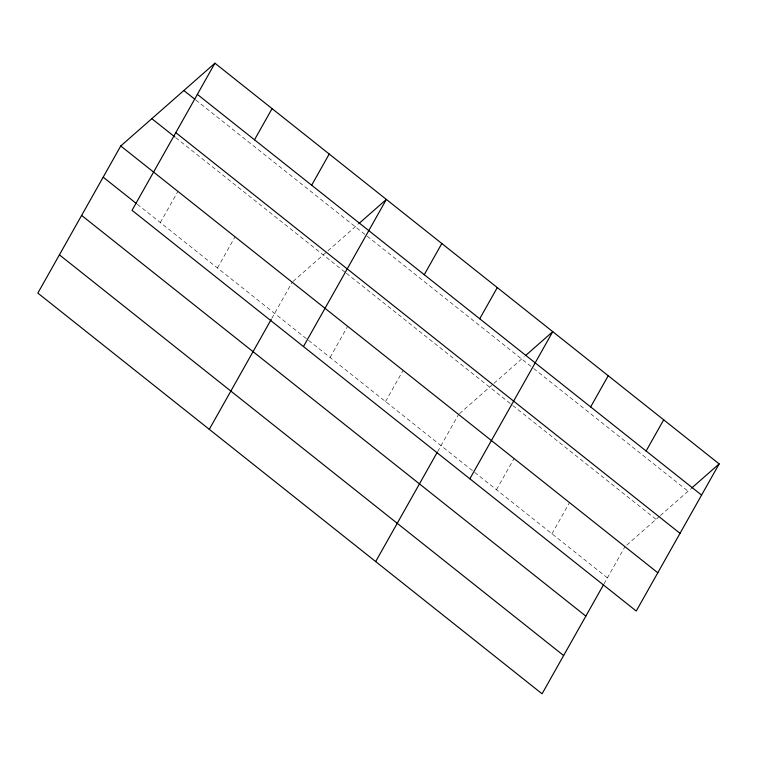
<?xml version="1.0" encoding="UTF-8"?>
<svg xmlns="http://www.w3.org/2000/svg" width="757" height="757" viewBox="0 0 757 757"><rect width="100%" height="100%" fill="white"/><g stroke="black" fill="none" stroke-linecap="round" stroke-linejoin="round"><path stroke-width="0.57" stroke-dasharray="3.79 2.84" d="M160.323 222.577L177.895 191.389M217.467 267.987L235.039 236.799M271.782 318.432L292.183 282.219M330.08 357.474L347.652 326.295M385.54 401.551L403.112 370.372M437.603 451.674L458.581 414.448M496.469 489.703L514.041 458.524M551.938 533.78L569.51 502.601M604.001 583.902L624.97 546.677M293.073 281.434L357.947 224.413M459.471 413.663L493.119 384.083M493.99 383.326L524.346 356.642M626.749 545.116L659.517 516.312M660.378 515.555L690.734 488.871M195.836 100.038L532.767 367.798M533.694 368.536L688.075 491.208M175.794 137.708L345.447 272.529M346.375 273.258L511.846 404.758M512.773 405.497L656.054 519.359M137.282 204.267L607.398 577.865"/><path stroke-width="1.14" d="M214.931 63.2L132.03 210.323L636.249 611.022L719.15 463.899L214.931 63.2L120.751 145.978L37.85 293.101L542.069 693.8L603.433 584.906M254.503 139.799L272.075 108.611M311.647 185.21L329.219 154.021M209.282 429.342L271.214 319.445M303.462 346.564L386.363 199.432L358.837 223.627M424.261 274.696L441.833 243.508M479.72 318.773L497.292 287.584M375.68 561.571L437.035 452.677M469.851 478.793L552.761 331.661L526.115 355.08M590.649 406.925L608.221 375.737M646.109 451.002L663.69 419.823M691.624 488.095L719.15 463.899M197.359 94.379L701.578 495.078M183.847 90.518L194.909 99.309M175.794 132.645L680.023 533.344M151.826 118.66L174.876 136.97M120.751 145.978L657.805 572.765M103.179 177.166L136.364 203.529M81.624 215.423L585.842 616.122M59.406 254.844L563.634 655.543"/></g></svg>
